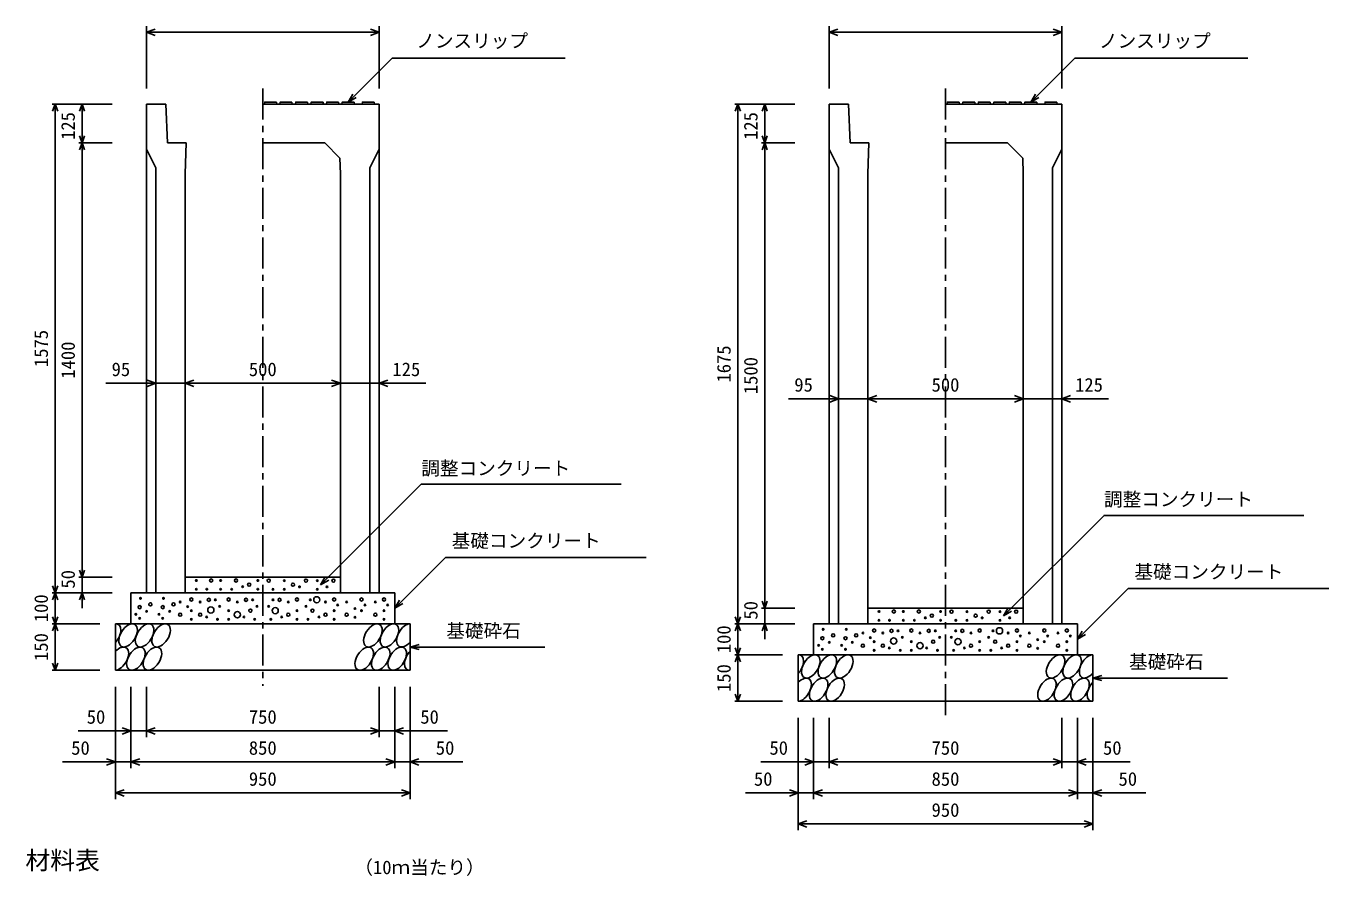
# Model space of a CAD drawing. Units: millimetres, scale not verified. Extents: x -16800 to 16800, y -5940 to 5940.
# Drawn here: x 7637 to 11836, y -2715 to 25 of the extents above; entities that cross this region are included whole.
import ezdxf
from ezdxf.enums import TextEntityAlignment as Align

# ---------------------------------------------------------------- set-up
doc = ezdxf.new("R2010")
doc.units = ezdxf.units.MM
doc.header["$LTSCALE"] = 20
doc.linetypes.add('CHAIN1', pattern=[8, 5, -1, 1, -1])
for name, color, linetype, lineweight in [('0-0_DIM', 7, 'Continuous', 25), ('0-2_HATCH', 6, 'Continuous', 25), ('0-5_OUTLINE', 3, 'Continuous', 25), ('0-6_TXT', 7, 'Continuous', 25)]:
    doc.layers.add(name, color=color, linetype=linetype, lineweight=lineweight)
doc.styles.add('ＭＳ ゴシック', font='')
doc.styles.get('ＭＳ ゴシック').set_extended_font_data('MS Gothic')

msp = doc.modelspace()

# ---------------------------------------------------------------- linework, layer by layer
at = {"layer": '0-0_DIM'}
for p, q in [((8025, 25.08), (8025, -176.66)), ((8775, 5.08), (8025, 5.08)), ((8775, 25.08), (8775, -176.66)), ((10225, 25.08), (10225, -176.66)), ((10975, 5.08), (10225, 5.08)), ((10975, 25.08), (10975, -176.66)), ((8675, -220.16), (8817.21, -77.95)), ((9374.1, -77.95), (8817.21, -77.95)), ((10875, -220.16), (11017.21, -77.95)), ((11574.1, -77.95), (11017.21, -77.95)), ((8675, -220.16), (8690, -194.18)), ((8675, -220.16), (8700.98, -205.16)), ((10875, -220.16), (10890, -194.18)), ((10875, -220.16), (10900.98, -205.16)), ((7720.8, -226.66), (7914.13, -226.66)), ((7730.8, -226.66), (7730.8, -1801.66)), ((7817.46, -351.66), (7817.46, -226.66)), ((9920.8, -226.66), (10114.13, -226.66)), ((9930.8, -226.66), (9930.8, -1901.66)), ((10017.46, -351.66), (10017.46, -226.66)), ((7807.46, -351.66), (7914.13, -351.66)), ((7817.46, -1751.66), (7817.46, -351.66)), ((10007.46, -351.66), (10114.13, -351.66)), ((10017.46, -1851.66), (10017.46, -351.66)), ((8055, -1126.66), (7894.31, -1126.66)), ((8150, -1126.66), (8055, -1126.66)), ((8150, -1126.66), (8650, -1126.66)), ((8650, -1126.66), (8775, -1126.66)), ((8925.36, -1126.66), (8775, -1126.66)), ((10255, -1176.66), (10094.31, -1176.66)), ((10350, -1176.66), (10255, -1176.66)), ((10350, -1176.66), (10850, -1176.66)), ((10850, -1176.66), (10975, -1176.66)), ((11125.36, -1176.66), (10975, -1176.66)), ((8988.65, -1688.01), (8825, -1851.66)), ((8988.65, -1688.01), (9635.53, -1688.01)), ((7807.46, -1751.66), (7914.13, -1751.66)), ((7817.46, -1751.66), (7817.46, -1801.66)), ((8586.32, -1776.67), (8601.32, -1750.68)), ((8586.32, -1776.67), (8612.3, -1761.66)), ((7720.8, -1801.66), (7914.13, -1801.66)), ((7730.8, -1901.66), (7730.8, -1801.66)), ((7817.46, -1851.66), (7817.46, -1801.66)), ((11188.65, -1788.01), (11025, -1951.66)), ((11188.65, -1788.01), (11835.53, -1788.01)), ((8825, -1851.66), (8840, -1825.68)), ((8825, -1851.66), (8850.98, -1836.66)), ((10007.46, -1851.66), (10114.13, -1851.66)), ((10017.46, -1851.66), (10017.46, -1901.66)), ((10786.32, -1876.66), (10801.32, -1850.68)), ((10786.32, -1876.66), (10812.3, -1861.66)), ((7720.8, -1901.66), (7875, -1901.66)), ((7730.8, -1901.66), (7730.8, -2051.66)), ((9920.8, -1901.66), (10114.13, -1901.66)), ((9930.8, -2001.66), (9930.8, -1901.66)), ((10017.46, -1951.66), (10017.46, -1901.66)), ((11025, -1951.66), (11040, -1925.68)), ((8875, -1976.66), (8903.98, -1968.9)), ((11025, -1951.66), (11050.98, -1936.66)), ((8875, -1976.66), (9308.31, -1976.66)), ((8875, -1976.66), (8903.98, -1984.43)), ((9920.8, -2001.66), (10075, -2001.66)), ((9930.8, -2001.66), (9930.8, -2151.66)), ((7720.8, -2051.66), (7875, -2051.66)), ((11075, -2076.66), (11103.98, -2068.9)), ((11075, -2076.66), (11508.31, -2076.66)), ((11075, -2076.66), (11103.98, -2084.43)), ((7925, -2467.18), (7925, -2104.83)), ((7975, -2367.18), (7975, -2104.83)), ((8025, -2267.18), (8025, -2104.83)), ((8775, -2267.18), (8775, -2104.83)), ((8825, -2367.18), (8825, -2104.83)), ((8875, -2467.18), (8875, -2104.83)), ((9920.8, -2151.66), (10075, -2151.66)), ((10125, -2567.18), (10125, -2204.83)), ((10175, -2467.18), (10175, -2204.83)), ((10225, -2367.18), (10225, -2204.83)), ((10975, -2367.18), (10975, -2204.83)), ((11025, -2467.18), (11025, -2204.83)), ((11075, -2567.18), (11075, -2204.83)), ((7805, -2247.18), (8025, -2247.18)), ((8025, -2247.18), (8775, -2247.18)), ((8995, -2247.18), (8775, -2247.18)), ((7755, -2347.18), (7975, -2347.18)), ((7975, -2347.18), (8825, -2347.18)), ((9045, -2347.18), (8825, -2347.18)), ((10005, -2347.18), (10225, -2347.18)), ((10225, -2347.18), (10975, -2347.18)), ((11195, -2347.18), (10975, -2347.18)), ((7925, -2447.18), (8875, -2447.18)), ((9955, -2447.18), (10175, -2447.18)), ((10175, -2447.18), (11025, -2447.18)), ((11245, -2447.18), (11025, -2447.18)), ((10125, -2547.18), (11075, -2547.18))]:
    msp.add_line(p, q, dxfattribs=at)
at = {"layer": '0-0_DIM', "linetype": 'CHAIN1'}
for p, q in [((8400, -176.66), (8400, -2101.66)), ((10600, -176.66), (10600, -2201.66))]:
    msp.add_line(p, q, dxfattribs=at)
at = {"layer": '0-0_DIM'}
for points in [[(8053.23, -5.18), (8025.04, 5.08), (8053.23, 15.34)], [(8746.85, 15.34), (8775.04, 5.08), (8746.85, -5.18)], [(10253.23, -5.18), (10225.04, 5.08), (10253.23, 15.34)], [(10946.85, 15.34), (10975.04, 5.08), (10946.85, -5.18)], [(7722.59, -249.22), (7730.8, -226.66), (7739, -249.22)], [(7809.25, -249.22), (7817.46, -226.66), (7825.67, -249.22)], [(9922.59, -249.21), (9930.8, -226.66), (9939, -249.21)], [(10009.25, -249.21), (10017.46, -226.66), (10025.67, -249.21)], [(7825.67, -329.11), (7817.46, -351.66), (7809.25, -329.11)], [(10025.67, -329.11), (10017.46, -351.66), (10009.25, -329.11)], [(7809.25, -374.22), (7817.46, -351.66), (7825.67, -374.22)], [(10009.25, -374.21), (10017.46, -351.66), (10025.67, -374.21)], [(8026.81, -1136.92), (8055, -1126.66), (8026.81, -1116.4)], [(8178.19, -1136.92), (8150, -1126.66), (8178.19, -1116.4)], [(8621.81, -1116.4), (8650, -1126.66), (8621.81, -1136.92)], [(8803.19, -1136.92), (8775, -1126.66), (8803.19, -1116.4)], [(10226.81, -1186.92), (10255, -1176.66), (10226.81, -1166.4)], [(10378.19, -1186.92), (10350, -1176.66), (10378.19, -1166.4)], [(10821.81, -1166.4), (10850, -1176.66), (10821.81, -1186.92)], [(11003.19, -1186.92), (10975, -1176.66), (11003.19, -1166.4)], [(8586.32, -1776.67), (8910.78, -1452.2), (9554.34, -1452.2)], [(10786.32, -1876.66), (11110.78, -1552.2), (11754.33, -1552.2)], [(7825.67, -1729.11), (7817.46, -1751.66), (7809.25, -1729.11)], [(7739, -1779.11), (7730.8, -1801.66), (7722.59, -1779.11)], [(7739, -1824.22), (7730.8, -1801.66), (7722.59, -1824.22)], [(7825.67, -1824.22), (7817.46, -1801.66), (7809.25, -1824.22)], [(10025.67, -1829.11), (10017.46, -1851.66), (10009.25, -1829.11)], [(7739, -1879.11), (7730.8, -1901.66), (7722.59, -1879.11)], [(9939, -1879.11), (9930.8, -1901.66), (9922.59, -1879.11)], [(7739, -1924.22), (7730.8, -1901.66), (7722.59, -1924.22)], [(9939, -1924.21), (9930.8, -1901.66), (9922.59, -1924.21)], [(10025.67, -1924.21), (10017.46, -1901.66), (10009.25, -1924.21)], [(9939, -1979.11), (9930.8, -2001.66), (9922.59, -1979.11)], [(9939, -2024.21), (9930.8, -2001.66), (9922.59, -2024.21)], [(7739, -2029.11), (7730.8, -2051.66), (7722.59, -2029.11)], [(9939, -2129.11), (9930.8, -2151.66), (9922.59, -2129.11)], [(7946.81, -2236.92), (7975, -2247.18), (7946.81, -2257.44)], [(8053.19, -2257.44), (8025, -2247.18), (8053.19, -2236.92)], [(8746.81, -2236.92), (8775, -2247.18), (8746.81, -2257.44)], [(8853.19, -2236.92), (8825, -2247.18), (8853.19, -2257.44)], [(7896.81, -2336.92), (7925, -2347.18), (7896.81, -2357.44)], [(8003.19, -2357.44), (7975, -2347.18), (8003.19, -2336.92)], [(8796.81, -2336.92), (8825, -2347.18), (8796.81, -2357.44)], [(8903.19, -2336.92), (8875, -2347.18), (8903.19, -2357.44)], [(10146.81, -2336.92), (10175, -2347.18), (10146.81, -2357.44)], [(10253.19, -2357.44), (10225, -2347.18), (10253.19, -2336.92)], [(10946.81, -2336.92), (10975, -2347.18), (10946.81, -2357.44)], [(11053.19, -2336.92), (11025, -2347.18), (11053.19, -2357.44)], [(7953.19, -2457.44), (7925, -2447.18), (7953.19, -2436.92)], [(8846.81, -2436.92), (8875, -2447.18), (8846.81, -2457.44)], [(10096.81, -2436.92), (10125, -2447.18), (10096.81, -2457.44)], [(10203.19, -2457.44), (10175, -2447.18), (10203.19, -2436.92)], [(10996.81, -2436.92), (11025, -2447.18), (10996.81, -2457.44)], [(11103.19, -2436.92), (11075, -2447.18), (11103.19, -2457.44)], [(10153.19, -2557.44), (10125, -2547.18), (10153.19, -2536.92)], [(11046.81, -2536.92), (11075, -2547.18), (11046.81, -2557.44)]]:
    msp.add_lwpolyline(points, dxfattribs=at)
at = {"layer": '0-2_HATCH'}
for p, q in [((8445, -226.66), (8444, -220.16)), ((8495, -226.66), (8494, -220.16)), ((8545, -226.66), (8544, -220.16)), ((8595, -226.66), (8594, -220.16)), ((8645, -226.66), (8644, -220.16)), ((8695, -226.66), (8694, -220.16)), ((8760, -226.66), (8759, -220.16)), ((10645, -226.66), (10644, -220.16)), ((10695, -226.66), (10694, -220.16)), ((10745, -226.66), (10744, -220.16)), ((10795, -226.66), (10794, -220.16)), ((10845, -226.66), (10844, -220.16)), ((10895, -226.66), (10894, -220.16)), ((10960, -226.66), (10959, -220.16))]:
    msp.add_line(p, q, dxfattribs=at)
for points in [[(8444, -220.16), (8406, -220.16), (8405, -226.66)], [(8494, -220.16), (8456, -220.16), (8455, -226.66)], [(8544, -220.16), (8506, -220.16), (8505, -226.66)], [(8594, -220.16), (8556, -220.16), (8555, -226.66)], [(8644, -220.16), (8606, -220.16), (8605, -226.66)], [(8694, -220.16), (8656, -220.16), (8655, -226.66)], [(8759, -220.16), (8721, -220.16), (8720, -226.66)], [(10644, -220.16), (10606, -220.16), (10605, -226.66)], [(10694, -220.16), (10656, -220.16), (10655, -226.66)], [(10744, -220.16), (10706, -220.16), (10705, -226.66)], [(10794, -220.16), (10756, -220.16), (10755, -226.66)], [(10844, -220.16), (10806, -220.16), (10805, -226.66)], [(10894, -220.16), (10856, -220.16), (10855, -226.66)], [(10959, -220.16), (10921, -220.16), (10920, -226.66)]]:
    msp.add_lwpolyline(points, dxfattribs=at)
for centre, radius in [((8185.79, -1762.35), 2.5), ((8233.52, -1762.35), 5), ((8263.97, -1762.35), 2.5), ((8313.88, -1762.35), 5), ((8383.97, -1762.35), 2.5), ((8419.13, -1762.64), 5), ((8469.04, -1762.64), 2.5), ((8539.13, -1762.64), 5), ((8575.36, -1762.64), 2.5), ((8627.57, -1762.64), 5), ((8185.79, -1790.37), 2.5), ((8219.5, -1790.37), 2.5), ((8263.97, -1790.37), 2.5), ((8299.86, -1790.37), 2.5), ((8334.9, -1782.49), 2.5), ((8355.93, -1775.48), 5), ((8383.97, -1790.37), 2.5), ((8433.15, -1790.65), 2.5), ((8469.04, -1790.65), 2.5), ((8497.08, -1775.77), 5), ((8518.11, -1782.77), 2.5), ((8575.36, -1790.65), 2.5), ((8606.54, -1782.77), 2.5), ((8003.29, -1848.35), 5), ((8005.74, -1819.84), 2.5), ((8037.78, -1839.11), 5), ((8077.63, -1848.35), 5), ((8080.08, -1819.84), 2.5), ((8112.12, -1839.11), 5), ((8133.69, -1831.49), 2.5), ((8157.55, -1846.41), 2.5), ((8169.96, -1823.61), 5), ((8198.01, -1831.49), 2.5), ((8226.04, -1824.49), 5), ((8247.07, -1824.49), 2.5), ((8261.09, -1845.5), 2.5), ((8289.96, -1823.61), 5), ((8318.01, -1831.49), 2.5), ((8346.04, -1824.49), 5), ((8367.07, -1824.49), 2.5), ((8381.09, -1845.5), 2.5), ((8418.91, -1845.5), 2.5), ((8432.93, -1824.49), 2.5), ((8453.96, -1824.49), 5), ((8481.99, -1831.49), 2.5), ((8510.03, -1823.61), 5), ((8538.91, -1845.5), 2.5), ((8552.93, -1824.49), 2.5), ((8573.96, -1824.49), 10), ((8601.99, -1831.49), 2.5), ((8630.03, -1823.61), 5), ((8641.37, -1841.18), 2.5), ((8669.94, -1831.49), 2.5), ((8718.12, -1823.61), 5), ((8729.46, -1841.18), 2.5), ((8762.73, -1831.49), 2.5), ((8790.77, -1823.61), 5), ((8802.11, -1841.18), 2.5), ((7990.88, -1871.15), 2.5), ((8003.29, -1884.25), 2.5), ((8025.36, -1861.91), 2.5), ((8065.21, -1871.15), 2.5), ((8077.63, -1884.25), 2.5), ((8099.7, -1861.91), 2.5), ((8133.69, -1872.64), 5), ((8169.96, -1859.5), 2.5), ((8169.96, -1887.52), 2.5), ((8198.01, -1872.64), 5), ((8219.03, -1879.64), 2.5), ((8232.58, -1857.5), 10), ((8254.08, -1887.52), 2.5), ((8289.96, -1859.5), 2.5), ((8289.96, -1887.52), 2.5), ((8318.01, -1872.64), 10), ((8339.03, -1879.64), 2.5), ((8360.06, -1859.5), 5), ((8374.08, -1887.52), 2.5), ((8425.92, -1887.52), 2.5), ((8439.94, -1859.5), 10), ((8460.97, -1879.64), 2.5), ((8481.99, -1872.64), 5), ((8510.03, -1859.5), 2.5), ((8510.03, -1887.52), 2.5), ((8545.92, -1887.52), 2.5), ((8559.94, -1859.5), 5), ((8580.97, -1879.64), 2.5), ((8601.99, -1872.64), 5), ((8630.03, -1859.5), 2.5), ((8630.03, -1887.52), 2.5), ((8669.94, -1872.64), 5), ((8696.79, -1852.71), 2.5), ((8696.79, -1880.72), 2.5), ((8718.12, -1859.5), 2.5), ((8762.73, -1872.64), 5), ((8790.77, -1859.5), 2.5), ((8790.77, -1887.52), 2.5), ((10385.79, -1862.35), 2.5), ((10385.79, -1890.36), 2.5), ((10419.5, -1890.36), 2.5), ((10433.52, -1862.35), 5), ((10463.97, -1862.35), 2.5), ((10463.97, -1890.36), 2.5), ((10499.86, -1890.36), 2.5), ((10513.88, -1862.35), 5), ((10534.9, -1882.49), 2.5), ((10555.93, -1875.48), 5), ((10583.97, -1862.35), 2.5), ((10583.97, -1890.36), 2.5), ((10619.13, -1862.63), 5), ((10633.15, -1890.65), 2.5), ((10669.04, -1862.63), 2.5), ((10669.04, -1890.65), 2.5), ((10697.08, -1875.77), 5), ((10718.11, -1882.77), 2.5), ((10739.13, -1862.63), 5), ((10775.36, -1862.63), 2.5), ((10775.36, -1890.65), 2.5), ((10806.54, -1882.77), 2.5), ((10827.57, -1862.63), 5), ((10205.74, -1919.84), 2.5), ((10280.08, -1919.84), 2.5), ((10333.69, -1931.49), 2.5), ((10369.96, -1923.61), 5), ((10398.01, -1931.49), 2.5), ((10426.04, -1924.48), 5), ((10447.07, -1924.48), 2.5), ((10489.96, -1923.61), 5), ((10518.01, -1931.49), 2.5), ((10546.04, -1924.48), 5), ((10567.07, -1924.48), 2.5), ((10632.93, -1924.48), 2.5), ((10653.96, -1924.48), 5), ((10681.99, -1931.49), 2.5), ((10710.03, -1923.61), 5), ((10752.93, -1924.48), 2.5), ((10773.96, -1924.48), 10), ((10801.99, -1931.49), 2.5), ((10830.03, -1923.61), 5), ((10869.94, -1931.49), 2.5), ((10918.12, -1923.61), 5), ((10962.73, -1931.49), 2.5), ((10990.77, -1923.61), 5), ((10190.88, -1971.15), 2.5), ((10203.29, -1948.35), 5), ((10225.36, -1961.9), 2.5), ((10237.78, -1939.11), 5), ((10265.21, -1971.15), 2.5), ((10277.63, -1948.35), 5), ((10299.7, -1961.9), 2.5), ((10312.12, -1939.11), 5), ((10333.69, -1972.63), 5), ((10357.55, -1946.4), 2.5), ((10369.96, -1959.5), 2.5), ((10398.01, -1972.63), 5), ((10432.58, -1957.5), 10), ((10461.09, -1945.5), 2.5), ((10489.96, -1959.5), 2.5), ((10518.01, -1972.63), 10), ((10560.06, -1959.5), 5), ((10581.09, -1945.5), 2.5), ((10618.91, -1945.5), 2.5), ((10639.94, -1959.5), 10), ((10681.99, -1972.63), 5), ((10710.03, -1959.5), 2.5), ((10738.91, -1945.5), 2.5), ((10759.94, -1959.5), 5), ((10801.99, -1972.63), 5), ((10830.03, -1959.5), 2.5), ((10841.37, -1941.18), 2.5), ((10869.94, -1972.63), 5), ((10896.79, -1952.71), 2.5), ((10918.12, -1959.5), 2.5), ((10929.46, -1941.18), 2.5), ((10962.73, -1972.63), 5), ((10990.77, -1959.5), 2.5), ((11002.1, -1941.18), 2.5), ((10203.29, -1984.24), 2.5), ((10277.63, -1984.24), 2.5), ((10369.96, -1987.52), 2.5), ((10419.03, -1979.64), 2.5), ((10454.08, -1987.52), 2.5), ((10489.96, -1987.52), 2.5), ((10539.03, -1979.64), 2.5), ((10574.08, -1987.52), 2.5), ((10625.92, -1987.52), 2.5), ((10660.97, -1979.64), 2.5), ((10710.03, -1987.52), 2.5), ((10745.92, -1987.52), 2.5), ((10780.97, -1979.64), 2.5), ((10830.03, -1987.52), 2.5), ((10896.79, -1980.72), 2.5), ((10990.77, -1987.52), 2.5)]:
    msp.add_circle(centre, radius, dxfattribs=at)
for centre, start_param, end_param in [((7912.63, -1939.19), 4.385593, 6.6745444), ((8861.14, -1939.19), 0.3357715, 4.4411806), ((7937.95, -2014.18), 3.5111464, 7.548991), ((8886.46, -2014.18), 1.2110787, 3.5658734), ((10112.63, -2039.18), 4.385593, 6.6745444), ((11061.14, -2039.18), 0.3357715, 4.4411806), ((10137.95, -2114.17), 3.5111464, 7.548991), ((11086.46, -2114.17), 1.2110787, 3.5658734)]:
    msp.add_ellipse(centre, major_axis=(21.81, 35.31), ratio=0.5792, start_param=start_param, end_param=end_param, dxfattribs=at)
for centre in [(7965.84, -1939.19), (8019.05, -1939.19), (8072.26, -1939.19), (8754.72, -1939.19), (8807.93, -1939.19), (7991.16, -2014.18), (8044.37, -2014.18), (8726.83, -2014.18), (8780.04, -2014.18), (8833.25, -2014.18), (10165.84, -2039.18), (10219.05, -2039.18), (10272.26, -2039.18), (10954.72, -2039.18), (11007.93, -2039.18), (10191.16, -2114.17), (10244.37, -2114.17), (10926.83, -2114.17), (10980.04, -2114.17), (11033.25, -2114.17)]:
    msp.add_ellipse(centre, major_axis=(21.81, 35.31), ratio=0.5792, dxfattribs=at)
at = {"layer": '0-5_OUTLINE'}
for p, q in [((8087.5, -226.66), (8025, -226.66)), ((8025, -226.66), (8025, -1801.66)), ((8087.5, -226.66), (8092.5, -351.66)), ((8775, -226.66), (8400, -226.66)), ((8775, -226.66), (8775, -1801.66)), ((10287.5, -226.66), (10225, -226.66)), ((10225, -226.66), (10225, -1901.66)), ((10287.5, -226.66), (10292.5, -351.66)), ((10975, -226.66), (10600, -226.66)), ((10975, -226.66), (10975, -1901.66)), ((8025, -371.66), (8055, -431.66)), ((8152.5, -351.66), (8092.5, -351.66)), ((8152.5, -351.66), (8150, -451.66)), ((8600, -351.66), (8400, -351.66)), ((8600, -351.66), (8648.72, -400.38)), ((8775, -371.66), (8745, -431.66)), ((10225, -371.66), (10255, -431.66)), ((10352.5, -351.66), (10292.5, -351.66)), ((10800, -351.66), (10600, -351.66)), ((10800, -351.66), (10848.72, -400.38)), ((10975, -371.66), (10945, -431.66)), ((8648.72, -400.38), (8650, -451.66)), ((10848.72, -400.38), (10850, -451.66)), ((8055, -431.66), (8055, -1801.66)), ((8150, -451.66), (8150, -1801.66)), ((8650, -451.66), (8650, -1801.66)), ((8745, -431.66), (8745, -1801.66)), ((10255, -431.66), (10255, -1901.66)), ((10850, -451.66), (10850, -1901.66)), ((10945, -431.66), (10945, -1901.66)), ((8150, -1751.66), (8650, -1751.66)), ((7975, -1801.66), (8825, -1801.66)), ((7975, -1801.66), (7975, -1901.66)), ((8025, -1801.66), (8150, -1801.66)), ((8650, -1801.66), (8775, -1801.66)), ((8825, -1801.66), (8825, -1901.66)), ((10350, -1851.66), (10850, -1851.66)), ((7925, -1901.66), (8875, -1901.66)), ((7925, -1901.66), (7925, -2051.66)), ((8875, -1901.66), (8875, -2051.66)), ((10175, -1901.66), (11025, -1901.66)), ((10175, -1901.66), (10175, -2001.66)), ((10225, -1901.66), (10350, -1901.66)), ((10850, -1901.66), (10975, -1901.66)), ((11025, -1901.66), (11025, -2001.66)), ((10125, -2001.66), (11075, -2001.66)), ((10125, -2001.66), (10125, -2151.66)), ((11075, -2001.66), (11075, -2151.66)), ((7925, -2051.66), (8875, -2051.66)), ((10125, -2151.66), (11075, -2151.66))]:
    msp.add_line(p, q, dxfattribs=at)
msp.add_lwpolyline([(10352.5, -351.66), (10350, -451.66), (10350, -1901.66)], dxfattribs=at)

# ---------------------------------------------------------------- texts
at = {"layer": '0-0_DIM', "style": 'ＭＳ ゴシック'}
for s, p in [('ノンスリップ', (8894.52, -57.77)), ('ノンスリップ', (11094.52, -57.77)), ('95', (7912.73, -1116.66)), ('500', (8355, -1116.66)), ('125', (8817.56, -1116.66)), ('95', (10112.73, -1166.66)), ('500', (10555, -1166.66)), ('125', (11017.55, -1166.66)), ('調整コンクリート', (8910.78, -1435.78)), ('調整コンクリート', (11110.78, -1535.77)), ('基礎コンクリート', (9008.65, -1669.28)), ('基礎コンクリート', (11208.65, -1769.27)), ('基礎砕石', (8991.32, -1959.49)), ('基礎砕石', (11191.32, -2059.49)), ('50', (7832.56, -2237.18)), ('750', (8355, -2237.18)), ('50', (8907.44, -2237.18)), ('50', (7782.56, -2337.18)), ('850', (8355, -2337.18)), ('50', (8957.44, -2337.18)), ('50', (10032.56, -2337.18)), ('750', (10555, -2337.18)), ('50', (11107.44, -2337.18)), ('950', (8355, -2437.18)), ('50', (9982.56, -2437.18)), ('850', (10555, -2437.18)), ('50', (11157.44, -2437.18)), ('950', (10555, -2537.18))]:
    msp.add_text(s, height=43.99, dxfattribs=at).set_placement(p, align=Align.BOTTOM_LEFT)
for s, p in [('125', (7807.46, -341.91)), ('125', (10007.46, -341.91)), ('1575', (7720.8, -1074.16)), ('1400', (7807.46, -1111.66)), ('1675', (9920.8, -1124.16)), ('1500', (10007.46, -1161.66)), ('50', (7807.46, -1788.34)), ('100', (7720.8, -1896.66)), ('50', (10007.46, -1888.34)), ('100', (9920.8, -1996.66)), ('150', (7720.8, -2021.66)), ('150', (9920.8, -2121.66))]:
    msp.add_text(s, height=43.99, rotation=90, dxfattribs=at).set_placement(p, align=Align.BOTTOM_LEFT)
at = {"layer": '0-6_TXT', "style": 'ＭＳ ゴシック'}
for s, height, p in [('材料表', 58.65, (7635, -2711.13)), ('（10ｍ当たり）', 43.99, (8695, -2722.13))]:
    msp.add_text(s, height=height, dxfattribs=at).set_placement(p, align=Align.BOTTOM_LEFT)

doc.saveas('drawing.dxf')
